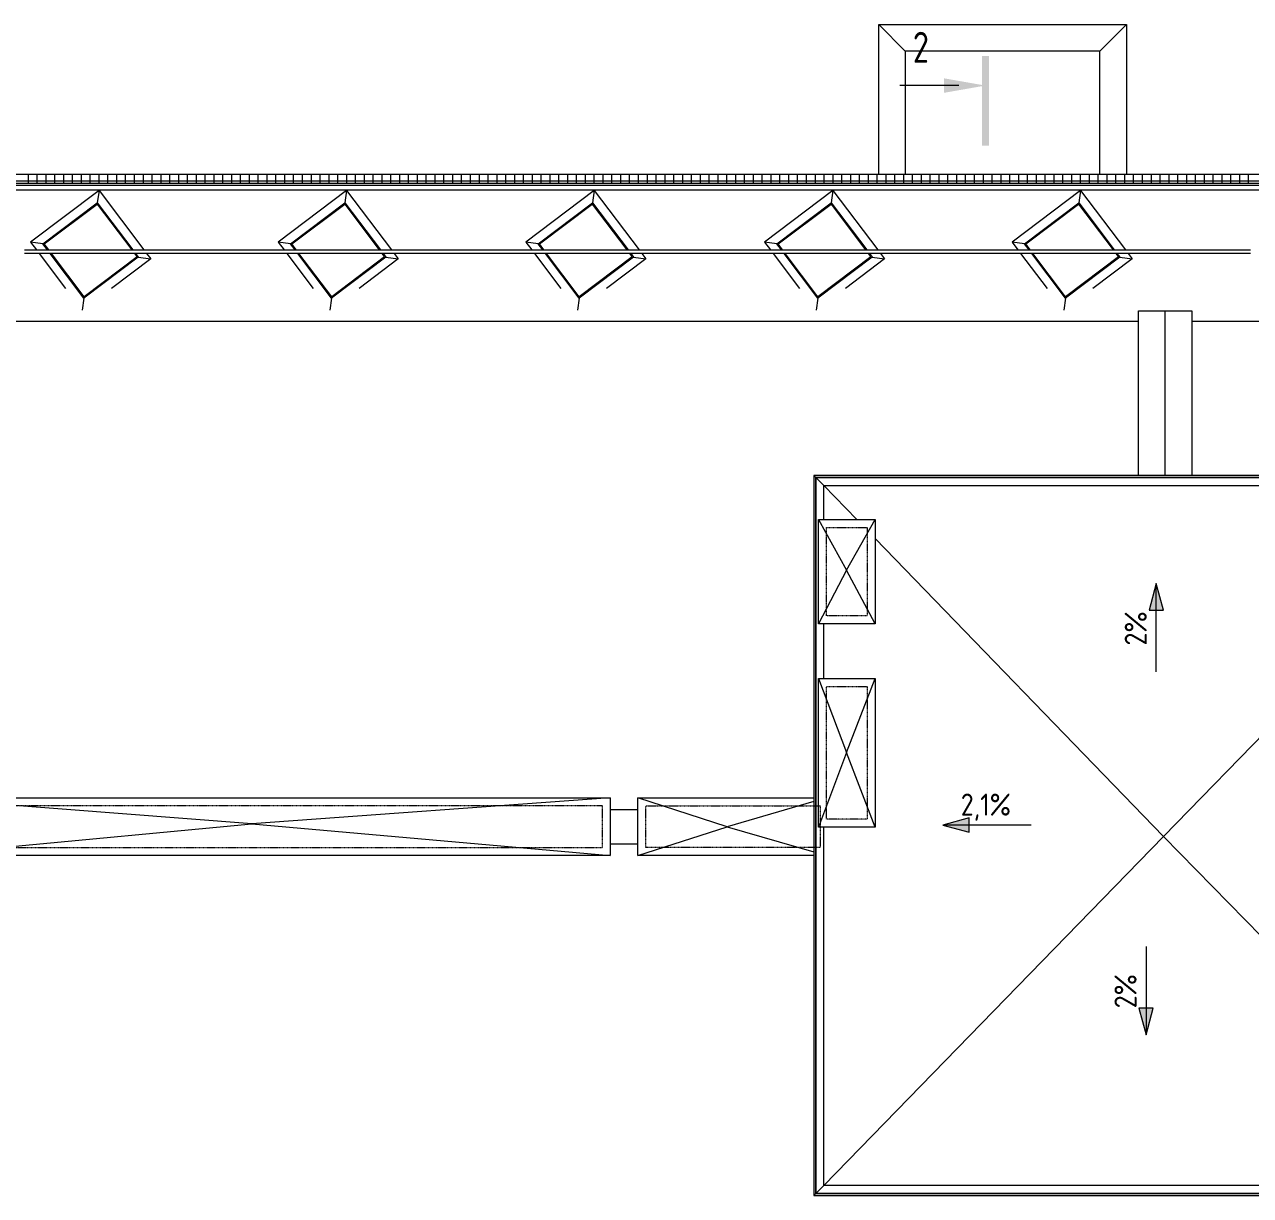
# Model space of a CAD drawing. Header units: millimetres. Extents: x -515342 to 330399, y -224905 to 507333.
# Drawn here: x -319447 to -305582, y 493893 to 507141 of the extents above; entities that cross this region are included whole.
import ezdxf

# ---------------------------------------------------------------- set-up
doc = ezdxf.new("R2010")
doc.units = ezdxf.units.MM
doc.linetypes.add('ADSK_Невидимые', pattern=[5, 3, -2])
for name, color, linetype, lineweight in [('Витраж', 7, 'Continuous', 0), ('Крыша', 7, 'Continuous', 0), ('Линии', 7, 'Continuous', 0), ('Обобщенные модели', 7, 'Continuous', 0), ('Ограждение', 7, 'Continuous', 0), ('Размеры', 7, 'Continuous', 0), ('Разрезы', 7, 'Continuous', 0), ('Стены', 7, 'Continuous', 0), ('Стены наружные', 7, 'Continuous', 0)]:
    doc.layers.add(name, color=color, linetype=linetype, lineweight=lineweight)
doc.styles.add('GOST Common_1', font='', dxfattribs={"width": 0.9, "height": 250})
doc.styles.add('GOST Common_5', font='', dxfattribs={"width": 0.9, "height": 3.5})
doc.styles.get('GOST Common_1').set_extended_font_data('GOST Common')
doc.styles.get('GOST Common_5').set_extended_font_data('GOST Common')

# ---------------------------------------------------------------- blocks, each defined once
blk = doc.blocks.new('Ограждение - Ограждение-9804452-О_АР_П_Крыша')
at = {"layer": 'Ограждение'}
for p, q in [((48687, 13173), (48687, 5027)), ((55848, 13173), (48687, 13173)), ((48709, 13151), (48688, 13172)), ((55847, 13172), (55826, 13151)), ((55848, 9573), (55848, 13173)), ((48709, 13151), (48709, 5049)), ((55826, 13151), (48709, 13151)), ((48710, 5050), (48710, 13150)), ((48800, 13060), (48710, 13150)), ((48710, 13150), (55825, 13150)), ((55825, 13150), (55735, 13060)), ((55825, 13150), (55825, 9550)), ((55826, 9551), (55826, 13151)), ((55826, 9551), (55847, 9572)), ((56623, 9573), (55848, 9573)), ((56601, 9551), (56622, 9572)), ((56623, 5027), (56623, 9573)), ((55775, 9500), (55825, 9550)), ((55825, 9550), (56600, 9550)), ((56601, 9551), (55826, 9551)), ((56510, 9460), (56600, 9550)), ((56600, 9550), (56600, 5050)), ((56601, 5049), (56601, 9551)), ((48800, 5140), (48710, 5050)), ((56510, 5140), (56600, 5050)), ((48687, 5027), (56623, 5027)), ((48709, 5049), (48688, 5028)), ((48709, 5049), (56601, 5049)), ((56600, 5050), (48710, 5050)), ((56601, 5049), (56622, 5028))]:
    blk.add_line(p, q, dxfattribs=at)
for points in [[(48688, 13172), (48688, 13172), (48687, 13173), (48687, 13173), (48687, 13173), (48687, 13173)], [(55848, 13173), (55848, 13173), (55848, 13173), (55848, 13173), (55847, 13172), (55847, 13172)], [(48710, 13150), (48710, 13150), (48710, 13150), (48709, 13151), (48709, 13151), (48709, 13151)], [(55826, 13151), (55826, 13151), (55826, 13151), (55825, 13150), (55825, 13150), (55825, 13150)], [(55847, 9572), (55847, 9572), (55848, 9573), (55848, 9573), (55848, 9573), (55848, 9573)], [(56622, 9572), (56622, 9572), (56623, 9573), (56623, 9573), (56623, 9573), (56623, 9573)], [(55825, 9550), (55825, 9550), (55825, 9550), (55826, 9551), (55826, 9551), (55826, 9551)], [(56600, 9550), (56600, 9550), (56600, 9550), (56601, 9551), (56601, 9551), (56601, 9551)], [(48688, 5028), (48688, 5028), (48687, 5027), (48687, 5027), (48687, 5027), (48687, 5027)], [(48710, 5050), (48710, 5050), (48710, 5050), (48709, 5049), (48709, 5049), (48709, 5049)], [(56600, 5050), (56600, 5050), (56600, 5050), (56601, 5049), (56601, 5049), (56601, 5049)], [(56622, 5028), (56622, 5028), (56623, 5027), (56623, 5027), (56623, 5027), (56623, 5027)]]:
    blk.add_open_spline(points, degree=3, dxfattribs=at)
blk = doc.blocks.new('Ограждение - Ограждение-9809664-О_АР_П_Крыша')
at = {"layer": 'Ограждение'}
for p, q in [((101498, 16478), (152, 16478)), ((174, 16456), (101476, 16456)), ((101475, 16455), (175, 16455))]:
    blk.add_line(p, q, dxfattribs=at)
blk = doc.blocks.new('Прямоугольный импост - АР_Импост_40х40 _поручень ограждения на кровле_-10291210-О_АР_П_Крыша')
at = {"layer": 'Витраж'}
for p, q in [((52360, 15725), (52660, 15725)), ((52660, 15685), (52360, 15685))]:
    blk.add_line(p, q, dxfattribs=at)
blk = doc.blocks.new('Прямоугольный импост - АР_Импост_40х40 _поручень ограждения на кровле_-10058576-О_АР_П_Крыша')
at = {"layer": 'Витраж'}
for p, q in [((52060, 15725), (52360, 15725)), ((52360, 15685), (52060, 15685))]:
    blk.add_line(p, q, dxfattribs=at)
blk = doc.blocks.new('Прямоугольный импост - АР_Импост_40х40 _поручень ограждения на кровле_-10291208-О_АР_П_Крыша')
at = {"layer": 'Витраж'}
for p, q in [((52660, 15725), (52725, 15725)), ((52725, 15685), (52660, 15685))]:
    blk.add_line(p, q, dxfattribs=at)
blk = doc.blocks.new('Ограждение - Ограждение-10610216-О_АР_П_Крыша')
at = {"layer": 'Ограждение'}
for p, q in [((49421, 16581), (49421, 18275)), ((49721, 17975), (49421, 18275)), ((49421, 18275), (52221, 18275)), ((51921, 17975), (52221, 18275)), ((52221, 18275), (52221, 16581)), ((49721, 17975), (49721, 16581)), ((51921, 17975), (49721, 17975)), ((51921, 16581), (51921, 17975))]:
    blk.add_line(p, q, dxfattribs=at)
blk = doc.blocks.new('Разрез - Номер вида спереди_3_5 мм-64067-О_АР_П_Крыша')
at = {"layer": 'Разрезы'}
for points in [[(9.8, 0.4), (9.8, -0.39), (-0.33, -0.39), (-0.33, 0.4)], [(2.18, -4.67), (3, 0), (3.82, -4.67)]]:
    blk.add_hatch(color=256, dxfattribs=at).paths.add_polyline_path(points)
at = {"layer": 'Разрезы', "lineweight": 20}
blk.add_line((3, -3), (3, -9.66), dxfattribs=at)
blk = doc.blocks.new('FP_16-О_АР_П_Крыша')
at = {"layer": 'Обобщенные модели'}
for p, q in [((101131, 75), (0, 75)), ((47726, 84), (47726, 103)), ((47726, 41), (47726, 84)), ((47726, 0), (47726, 41)), ((47826, 84), (47826, 103)), ((47826, 41), (47826, 84)), ((47826, 0), (47826, 41)), ((47926, 84), (47926, 103)), ((47926, 41), (47926, 84)), ((47926, 0), (47926, 41)), ((48026, 84), (48026, 103)), ((48026, 41), (48026, 84)), ((48026, 0), (48026, 41)), ((48126, 84), (48126, 103)), ((48126, 41), (48126, 84)), ((48126, 0), (48126, 41)), ((48226, 84), (48226, 103)), ((48226, 41), (48226, 84)), ((48226, 0), (48226, 41)), ((48326, 84), (48326, 103)), ((48326, 41), (48326, 84)), ((48326, 0), (48326, 41)), ((48426, 84), (48426, 103)), ((48426, 41), (48426, 84)), ((48426, 0), (48426, 41)), ((48526, 84), (48526, 103)), ((48526, 41), (48526, 84)), ((48526, 0), (48526, 41)), ((48626, 84), (48626, 103)), ((48626, 41), (48626, 84)), ((48626, 0), (48626, 41)), ((48726, 84), (48726, 103)), ((48726, 41), (48726, 84)), ((48726, 0), (48726, 41)), ((48826, 84), (48826, 103)), ((48826, 41), (48826, 84)), ((48826, 0), (48826, 41)), ((48926, 84), (48926, 103)), ((48926, 41), (48926, 84)), ((48926, 0), (48926, 41)), ((49026, 84), (49026, 103)), ((49026, 41), (49026, 84)), ((49026, 0), (49026, 41)), ((49126, 84), (49126, 103)), ((49126, 41), (49126, 84)), ((49126, 0), (49126, 41)), ((49226, 84), (49226, 103)), ((49226, 41), (49226, 84)), ((49226, 0), (49226, 41)), ((49326, 84), (49326, 103)), ((49326, 41), (49326, 84)), ((49326, 0), (49326, 41)), ((49426, 84), (49426, 103)), ((49426, 41), (49426, 84)), ((49426, 0), (49426, 41)), ((49526, 84), (49526, 103)), ((49526, 41), (49526, 84)), ((49526, 0), (49526, 41)), ((49626, 84), (49626, 103)), ((49626, 41), (49626, 84)), ((49626, 0), (49626, 41)), ((49726, 84), (49726, 103)), ((49726, 41), (49726, 84)), ((49726, 0), (49726, 41)), ((49826, 84), (49826, 103)), ((49826, 41), (49826, 84)), ((49826, 0), (49826, 41)), ((49926, 84), (49926, 103)), ((49926, 41), (49926, 84)), ((49926, 0), (49926, 41)), ((50026, 84), (50026, 103)), ((50026, 41), (50026, 84)), ((50026, 0), (50026, 41)), ((50126, 84), (50126, 103)), ((50126, 41), (50126, 84)), ((50126, 0), (50126, 41)), ((50226, 84), (50226, 103)), ((50226, 41), (50226, 84)), ((50226, 0), (50226, 41)), ((50326, 84), (50326, 103)), ((50326, 41), (50326, 84)), ((50326, 0), (50326, 41)), ((50426, 84), (50426, 103)), ((50426, 41), (50426, 84)), ((50426, 0), (50426, 41)), ((50526, 84), (50526, 103)), ((50526, 41), (50526, 84)), ((50526, 0), (50526, 41)), ((50626, 84), (50626, 103)), ((50626, 41), (50626, 84)), ((50626, 0), (50626, 41)), ((50726, 84), (50726, 103)), ((50726, 41), (50726, 84)), ((50726, 0), (50726, 41)), ((50826, 84), (50826, 103)), ((50826, 41), (50826, 84)), ((50826, 0), (50826, 41)), ((50926, 84), (50926, 103)), ((50926, 41), (50926, 84)), ((50926, 0), (50926, 41)), ((51026, 84), (51026, 103)), ((51026, 41), (51026, 84)), ((51026, 0), (51026, 41)), ((51126, 84), (51126, 103)), ((51126, 41), (51126, 84)), ((51126, 0), (51126, 41)), ((51226, 84), (51226, 103)), ((51226, 41), (51226, 84)), ((51226, 0), (51226, 41)), ((51326, 84), (51326, 103)), ((51326, 41), (51326, 84)), ((51326, 0), (51326, 41)), ((51426, 84), (51426, 103)), ((51426, 41), (51426, 84)), ((51426, 0), (51426, 41)), ((51526, 84), (51526, 103)), ((51526, 41), (51526, 84)), ((51526, 0), (51526, 41)), ((51626, 84), (51626, 103)), ((51626, 41), (51626, 84)), ((51626, 0), (51626, 41)), ((51726, 84), (51726, 103)), ((51726, 41), (51726, 84)), ((51726, 0), (51726, 41)), ((51826, 84), (51826, 103)), ((51826, 41), (51826, 84)), ((51826, 0), (51826, 41)), ((51926, 84), (51926, 103)), ((51926, 41), (51926, 84)), ((51926, 0), (51926, 41)), ((52026, 84), (52026, 103)), ((52026, 41), (52026, 84)), ((52026, 0), (52026, 41)), ((52126, 84), (52126, 103)), ((52126, 41), (52126, 84)), ((52126, 0), (52126, 41)), ((52226, 84), (52226, 103)), ((52226, 41), (52226, 84)), ((52226, 0), (52226, 41)), ((52326, 84), (52326, 103)), ((52326, 41), (52326, 84)), ((52326, 0), (52326, 41)), ((52426, 84), (52426, 103)), ((52426, 41), (52426, 84)), ((52426, 0), (52426, 41)), ((52526, 84), (52526, 103)), ((52526, 41), (52526, 84)), ((52526, 0), (52526, 41)), ((52626, 84), (52626, 103)), ((52626, 41), (52626, 84)), ((52626, 0), (52626, 41)), ((52726, 84), (52726, 103)), ((52726, 41), (52726, 84)), ((52726, 0), (52726, 41)), ((52826, 84), (52826, 103)), ((52826, 41), (52826, 84)), ((52826, 0), (52826, 41)), ((52926, 84), (52926, 103)), ((52926, 41), (52926, 84)), ((52926, 0), (52926, 41)), ((53026, 84), (53026, 103)), ((53026, 41), (53026, 84)), ((53026, 0), (53026, 41)), ((53126, 84), (53126, 103)), ((53126, 41), (53126, 84)), ((53126, 0), (53126, 41)), ((53226, 84), (53226, 103)), ((53226, 41), (53226, 84)), ((53226, 0), (53226, 41)), ((53326, 84), (53326, 103)), ((53326, 41), (53326, 84)), ((53326, 0), (53326, 41)), ((53426, 84), (53426, 103)), ((53426, 41), (53426, 84)), ((53426, 0), (53426, 41)), ((53526, 84), (53526, 103)), ((53526, 41), (53526, 84)), ((53526, 0), (53526, 41)), ((53626, 84), (53626, 103)), ((53626, 41), (53626, 84)), ((53626, 0), (53626, 41)), ((53726, 84), (53726, 103)), ((53726, 41), (53726, 84)), ((53726, 0), (53726, 41)), ((53826, 84), (53826, 103)), ((53826, 41), (53826, 84)), ((53826, 0), (53826, 41)), ((53926, 84), (53926, 103)), ((53926, 41), (53926, 84)), ((53926, 0), (53926, 41)), ((54026, 84), (54026, 103)), ((54026, 41), (54026, 84)), ((54026, 0), (54026, 41)), ((54126, 84), (54126, 103)), ((54126, 41), (54126, 84)), ((54126, 0), (54126, 41)), ((54226, 84), (54226, 103)), ((54226, 41), (54226, 84)), ((54226, 0), (54226, 41)), ((54326, 84), (54326, 103)), ((54326, 41), (54326, 84)), ((54326, 0), (54326, 41)), ((54426, 84), (54426, 103)), ((54426, 41), (54426, 84)), ((54426, 0), (54426, 41)), ((54526, 84), (54526, 103)), ((54526, 41), (54526, 84)), ((54526, 0), (54526, 41)), ((54626, 84), (54626, 103)), ((54626, 41), (54626, 84)), ((54626, 0), (54626, 41)), ((54726, 84), (54726, 103)), ((54726, 41), (54726, 84)), ((54726, 0), (54726, 41)), ((54826, 84), (54826, 103)), ((54826, 41), (54826, 84)), ((54826, 0), (54826, 41)), ((54926, 84), (54926, 103)), ((54926, 41), (54926, 84)), ((54926, 0), (54926, 41)), ((55026, 84), (55026, 103)), ((55026, 41), (55026, 84)), ((55026, 0), (55026, 41)), ((55126, 84), (55126, 103)), ((55126, 41), (55126, 84)), ((55126, 0), (55126, 41)), ((55226, 84), (55226, 103)), ((55226, 41), (55226, 84)), ((55226, 0), (55226, 41)), ((55326, 84), (55326, 103)), ((55326, 41), (55326, 84)), ((55326, 0), (55326, 41)), ((55426, 84), (55426, 103)), ((55426, 41), (55426, 84)), ((55426, 0), (55426, 41)), ((55526, 84), (55526, 103)), ((55526, 41), (55526, 84)), ((55526, 0), (55526, 41)), ((55626, 84), (55626, 103)), ((55626, 41), (55626, 84)), ((55626, 0), (55626, 41)), ((55726, 84), (55726, 103)), ((55726, 41), (55726, 84)), ((55726, 0), (55726, 41)), ((55826, 84), (55826, 103)), ((55826, 41), (55826, 84)), ((55826, 0), (55826, 41)), ((55926, 84), (55926, 103)), ((55926, 41), (55926, 84)), ((55926, 0), (55926, 41)), ((56026, 84), (56026, 103)), ((56026, 41), (56026, 84)), ((56026, 0), (56026, 41)), ((56126, 84), (56126, 103)), ((56126, 41), (56126, 84)), ((56126, 0), (56126, 41)), ((56226, 84), (56226, 103)), ((56226, 41), (56226, 84)), ((56226, 0), (56226, 41)), ((56326, 84), (56326, 103)), ((56326, 41), (56326, 84)), ((56326, 0), (56326, 41)), ((56426, 84), (56426, 103)), ((56426, 41), (56426, 84)), ((56426, 0), (56426, 41)), ((56526, 84), (56526, 103)), ((56526, 41), (56526, 84)), ((56526, 0), (56526, 41)), ((56626, 84), (56626, 103)), ((56626, 41), (56626, 84)), ((56626, 0), (56626, 41)), ((56726, 84), (56726, 103)), ((56726, 41), (56726, 84)), ((56726, 0), (56726, 41)), ((56826, 84), (56826, 103)), ((56826, 41), (56826, 84)), ((56826, 0), (56826, 41)), ((56926, 84), (56926, 103)), ((56926, 41), (56926, 84)), ((56926, 0), (56926, 41)), ((57026, 84), (57026, 103)), ((57026, 41), (57026, 84)), ((57026, 0), (57026, 41)), ((57126, 84), (57126, 103)), ((57126, 41), (57126, 84)), ((57126, 0), (57126, 41)), ((57226, 84), (57226, 103)), ((57226, 41), (57226, 84)), ((57226, 0), (57226, 41)), ((57326, 84), (57326, 103)), ((57326, 41), (57326, 84)), ((57326, 0), (57326, 41)), ((57426, 84), (57426, 103)), ((57426, 41), (57426, 84)), ((57426, 0), (57426, 41)), ((57526, 84), (57526, 103)), ((57526, 41), (57526, 84)), ((57526, 0), (57526, 41)), ((57626, 84), (57626, 103)), ((57626, 41), (57626, 84)), ((57626, 0), (57626, 41)), ((57726, 84), (57726, 103)), ((57726, 41), (57726, 84)), ((57726, 0), (57726, 41)), ((57826, 84), (57826, 103)), ((57826, 41), (57826, 84)), ((57826, 0), (57826, 41)), ((57926, 84), (57926, 103)), ((57926, 41), (57926, 84)), ((57926, 0), (57926, 41)), ((58026, 84), (58026, 103)), ((58026, 41), (58026, 84)), ((58026, 0), (58026, 41)), ((58126, 84), (58126, 103)), ((58126, 41), (58126, 84)), ((58126, 0), (58126, 41)), ((58226, 84), (58226, 103)), ((58226, 41), (58226, 84)), ((58226, 0), (58226, 41)), ((58326, 84), (58326, 103)), ((58326, 41), (58326, 84)), ((58326, 0), (58326, 41)), ((58426, 84), (58426, 103)), ((58426, 41), (58426, 84)), ((58426, 0), (58426, 41)), ((58526, 84), (58526, 103)), ((58526, 41), (58526, 84)), ((58526, 0), (58526, 41)), ((58626, 84), (58626, 103)), ((58626, 41), (58626, 84)), ((58626, 0), (58626, 41)), ((58726, 84), (58726, 103)), ((58726, 41), (58726, 84)), ((58726, 0), (58726, 41)), ((58826, 84), (58826, 103)), ((58826, 41), (58826, 84)), ((58826, 0), (58826, 41)), ((58926, 84), (58926, 103)), ((58926, 41), (58926, 84)), ((58926, 0), (58926, 41)), ((59026, 84), (59026, 103)), ((59026, 41), (59026, 84)), ((59026, 0), (59026, 41)), ((59126, 84), (59126, 103)), ((59126, 41), (59126, 84)), ((59126, 0), (59126, 41)), ((59226, 84), (59226, 103)), ((59226, 41), (59226, 84)), ((59226, 0), (59226, 41)), ((59326, 84), (59326, 103)), ((59326, 41), (59326, 84)), ((59326, 0), (59326, 41)), ((59426, 84), (59426, 103)), ((59426, 41), (59426, 84)), ((59426, 0), (59426, 41)), ((59526, 84), (59526, 103)), ((59526, 41), (59526, 84)), ((59526, 0), (59526, 41)), ((59626, 84), (59626, 103)), ((59626, 41), (59626, 84)), ((59626, 0), (59626, 41)), ((59726, 84), (59726, 103)), ((59726, 41), (59726, 84)), ((59726, 0), (59726, 41)), ((59826, 84), (59826, 103)), ((59826, 41), (59826, 84)), ((59826, 0), (59826, 41)), ((59926, 84), (59926, 103)), ((59926, 41), (59926, 84)), ((59926, 0), (59926, 41)), ((60026, 84), (60026, 103)), ((60026, 41), (60026, 84)), ((60026, 0), (60026, 41)), ((60126, 84), (60126, 103)), ((60126, 41), (60126, 84)), ((60126, 0), (60126, 41)), ((60226, 84), (60226, 103)), ((60226, 41), (60226, 84)), ((60226, 0), (60226, 41)), ((60326, 84), (60326, 103)), ((60326, 41), (60326, 84)), ((60326, 0), (60326, 41)), ((60426, 84), (60426, 103)), ((60426, 41), (60426, 84)), ((60426, 0), (60426, 41)), ((60526, 84), (60526, 103)), ((60526, 41), (60526, 84)), ((60526, 0), (60526, 41)), ((60626, 84), (60626, 103)), ((60626, 41), (60626, 84)), ((60626, 0), (60626, 41)), ((60726, 84), (60726, 103)), ((60726, 41), (60726, 84)), ((60726, 0), (60726, 41)), ((60826, 84), (60826, 103)), ((60826, 41), (60826, 84)), ((60826, 0), (60826, 41)), ((60926, 84), (60926, 103)), ((60926, 41), (60926, 84)), ((60926, 0), (60926, 41)), ((61026, 84), (61026, 103)), ((61026, 41), (61026, 84)), ((61026, 0), (61026, 41)), ((61126, 84), (61126, 103)), ((61126, 41), (61126, 84)), ((61126, 0), (61126, 41)), ((61226, 84), (61226, 103)), ((61226, 41), (61226, 84)), ((61226, 0), (61226, 41)), ((61326, 84), (61326, 103)), ((61326, 41), (61326, 84)), ((61326, 0), (61326, 41)), ((61426, 84), (61426, 103)), ((61426, 41), (61426, 84)), ((61426, 0), (61426, 41)), ((61526, 84), (61526, 103)), ((61526, 41), (61526, 84)), ((61526, 0), (61526, 41))]:
    blk.add_line(p, q, dxfattribs=at)
blk = doc.blocks.new('Влж_Решетка для желоба - Решетка 125-9890054-О_АР_П_Крыша')
at = {"layer": 'Обобщенные модели'}
blk.add_line((101131, 0), (0, 0), dxfattribs=at)
blk.add_blockref('FP_16-О_АР_П_Крыша', (0, 0), dxfattribs=at)

msp = doc.modelspace()

# ---------------------------------------------------------------- hatches: boundary and pattern name
at = {"layer": 'Размеры'}
for points in [[(-306647.8286, 500816.518), (-306728.2133, 500516.518), (-306567.4438, 500516.518)], [(-309061.9305, 498083.711), (-308761.9305, 498003.3262), (-308761.9305, 498164.0957)], [(-306763.3397, 495711.9231), (-306682.9549, 496011.9231), (-306843.7245, 496011.9231)]]:
    msp.add_hatch(color=256, dxfattribs=at).paths.add_polyline_path(points)

# ---------------------------------------------------------------- linework, layer by layer
at = {"layer": 'Крыша'}
for p, q in [((-358982.0024, 505271.4811), (-257782.0024, 505271.4811)), ((-319224.5183, 504659.1279), (-318625.5417, 505110.4892)), ((-318625.5417, 505110.4892), (-318234.4411, 504591.4811)), ((-316424.5183, 504659.1279), (-315825.5417, 505110.4892)), ((-315825.5417, 505110.4892), (-315434.4411, 504591.4811)), ((-313624.5183, 504659.1279), (-313025.5417, 505110.4892)), ((-313025.5417, 505110.4892), (-312634.4411, 504591.4811)), ((-310924.5183, 504659.1279), (-310325.5417, 505110.4892)), ((-310325.5417, 505110.4892), (-309934.4411, 504591.4811)), ((-308124.5183, 504659.1279), (-307525.5417, 505110.4892)), ((-307525.5417, 505110.4892), (-307134.4411, 504591.4811)), ((-319173.5428, 504591.4811), (-319224.5183, 504659.1279)), ((-318773.1571, 504060.1513), (-319143.4007, 504551.4811)), ((-318204.2989, 504551.4811), (-318174.1804, 504511.5125)), ((-316373.5428, 504591.4811), (-316424.5183, 504659.1279)), ((-315973.1571, 504060.1513), (-316343.4007, 504551.4811)), ((-315404.2989, 504551.4811), (-315374.1804, 504511.5125)), ((-313573.5428, 504591.4811), (-313624.5183, 504659.1279)), ((-313173.1571, 504060.1513), (-313543.4007, 504551.4811)), ((-312604.2989, 504551.4811), (-312574.1804, 504511.5125)), ((-310873.5428, 504591.4811), (-310924.5183, 504659.1279)), ((-310473.1571, 504060.1513), (-310843.4007, 504551.4811)), ((-309904.2989, 504551.4811), (-309874.1804, 504511.5125)), ((-308073.5428, 504591.4811), (-308124.5183, 504659.1279)), ((-307673.1571, 504060.1513), (-308043.4007, 504551.4811)), ((-307104.2989, 504551.4811), (-307074.1804, 504511.5125)), ((-318174.1804, 504511.5125), (-318773.1571, 504060.1513)), ((-315374.1804, 504511.5125), (-315973.1571, 504060.1513)), ((-312574.1804, 504511.5125), (-313173.1571, 504060.1513)), ((-309874.1804, 504511.5125), (-310473.1571, 504060.1513)), ((-307074.1804, 504511.5125), (-307673.1571, 504060.1513)), ((-306847.0024, 502039.7145), (-306847.0024, 503901.4811)), ((-306847.0024, 503901.4811), (-306247.0024, 503901.4811)), ((-306547.0024, 502039.7145), (-306547.0024, 503901.4811)), ((-306247.0024, 503901.4811), (-306247.0024, 502039.7145)), ((-306847.0024, 503781.4369), (-358832.0024, 503781.4369)), ((-257952.0024, 503781.4369), (-306247.0024, 503781.4369)), ((-310407.0024, 501541.4811), (-310407.0024, 501926.4811)), ((-310034.7174, 501541.4811), (-310407.0024, 501926.4811)), ((-310407.0024, 501926.4811), (-303432.0024, 501926.4811)), ((-310467.0024, 501541.4811), (-309827.0024, 501541.4811)), ((-310467.0024, 501541.4811), (-310150.2257, 500966.2379)), ((-310467.0024, 500361.4811), (-310467.0024, 501541.4811)), ((-310150.2257, 500966.2379), (-309827.0024, 501541.4811)), ((-309827.0024, 501541.4811), (-309827.0024, 500361.4811)), ((-306567.0024, 497955.33), (-309827.0024, 501326.6718)), ((-306567.0024, 497955.33), (-303432.0024, 501172.2702)), ((-310150.2257, 500966.2379), (-310467.0024, 500361.4811)), ((-309827.0024, 500361.4811), (-310150.2257, 500966.2379)), ((-309827.0024, 500361.4811), (-310467.0024, 500361.4811)), ((-310407.0024, 499741.4811), (-310407.0024, 500361.4811)), ((-310467.0024, 499741.4811), (-309827.0024, 499741.4811)), ((-310467.0024, 499741.4811), (-310150.2257, 498906.2379)), ((-310467.0024, 498061.4811), (-310467.0024, 499741.4811)), ((-310150.2257, 498906.2379), (-309827.0024, 499741.4811)), ((-309827.0024, 499741.4811), (-309827.0024, 498061.4811)), ((-310150.2257, 498906.2379), (-310467.0024, 498061.4811)), ((-309827.0024, 498061.4811), (-310150.2257, 498906.2379)), ((-316876.633, 498097.6313), (-320652.0024, 498391.4811)), ((-320652.0024, 498391.4811), (-312822.0024, 498391.4811)), ((-312822.0024, 498391.4811), (-316876.633, 498097.6313)), ((-312822.0024, 498391.4811), (-312822.0024, 497741.4811)), ((-312512.0024, 497741.4811), (-312512.0024, 498391.4811)), ((-311499.7579, 498065.6292), (-312512.0024, 498391.4811)), ((-312512.0024, 498391.4811), (-310520.2358, 498391.4811)), ((-310520.2358, 498349.9112), (-311499.7579, 498065.6292)), ((-312512.0024, 498256.4811), (-312822.0024, 498256.4811)), ((-320652.0024, 497741.4811), (-316876.633, 498097.6313)), ((-316876.633, 498097.6313), (-312822.0024, 497741.4811)), ((-312512.0024, 497741.4811), (-311499.7579, 498065.6292)), ((-311499.7579, 498065.6292), (-310520.2358, 497782.8337)), ((-309827.0024, 498061.4811), (-310467.0024, 498061.4811)), ((-310407.0024, 494006.4811), (-310407.0024, 498061.4811)), ((-310407.0024, 494006.4811), (-306567.0024, 497955.33)), ((-303277.0024, 494598.2983), (-306567.0024, 497955.33)), ((-312822.0024, 497871.4811), (-312512.0024, 497871.4811)), ((-312822.0024, 497741.4811), (-320652.0024, 497741.4811)), ((-310520.2358, 497741.4811), (-312512.0024, 497741.4811)), ((-302697.0024, 494006.4811), (-310407.0024, 494006.4811))]:
    msp.add_line(p, q, dxfattribs=at)
at = {"layer": 'Линии', "linetype": 'ADSK_Невидимые'}
for p, q in [((-310377.0024, 501451.4811), (-309917.0024, 501451.4811)), ((-310377.0024, 500451.4811), (-310377.0024, 501451.4811)), ((-309917.0024, 501451.4811), (-309917.0024, 500451.4811)), ((-309917.0024, 500451.4811), (-310377.0024, 500451.4811)), ((-310377.0024, 499651.4811), (-309917.0024, 499651.4811)), ((-310377.0024, 498151.4811), (-310377.0024, 499651.4811)), ((-309917.0024, 499651.4811), (-309917.0024, 498151.4811)), ((-312912.0024, 498301.4811), (-320562.0024, 498301.4811)), ((-312912.0024, 497831.4811), (-312912.0024, 498301.4811)), ((-312422.0024, 498301.4811), (-310447.0024, 498301.4811)), ((-312422.0024, 497831.4811), (-312422.0024, 498301.4811)), ((-310447.0024, 498301.4811), (-310447.0024, 497831.4811)), ((-309917.0024, 498151.4811), (-310377.0024, 498151.4811)), ((-320562.0024, 497831.4811), (-312912.0024, 497831.4811)), ((-310447.0024, 497831.4811), (-312422.0024, 497831.4811))]:
    msp.add_line(p, q, dxfattribs=at)
at = {"layer": 'Размеры'}
for p, q in [((-306647.8286, 500816.518), (-306728.2133, 500516.518)), ((-306567.4438, 500516.518), (-306647.8286, 500816.518)), ((-306647.8286, 499816.518), (-306647.8286, 500816.518)), ((-306728.2133, 500516.518), (-306567.4438, 500516.518)), ((-308761.9305, 498164.0957), (-309061.9305, 498083.711)), ((-309061.9305, 498083.711), (-308761.9305, 498003.3262)), ((-308061.9305, 498083.711), (-309061.9305, 498083.711)), ((-308761.9305, 498003.3262), (-308761.9305, 498164.0957)), ((-306763.3397, 496711.9231), (-306763.3397, 495711.9231)), ((-306682.9549, 496011.9231), (-306843.7245, 496011.9231)), ((-306843.7245, 496011.9231), (-306763.3397, 495711.9231)), ((-306763.3397, 495711.9231), (-306682.9549, 496011.9231))]:
    msp.add_line(p, q, dxfattribs=at)
at = {"layer": 'Стены'}
for p, q in [((-318603.8915, 505264.5387), (-319378.5679, 504680.7781)), ((-318603.8915, 505264.5387), (-318623.5735, 505124.4937)), ((-318603.8915, 505264.5387), (-318096.7062, 504591.4811)), ((-315803.8915, 505264.5387), (-316578.5679, 504680.7781)), ((-315803.8915, 505264.5387), (-315823.5735, 505124.4937)), ((-315803.8915, 505264.5387), (-315296.7062, 504591.4811)), ((-313003.8915, 505264.5387), (-313778.5679, 504680.7781)), ((-313003.8915, 505264.5387), (-313023.5735, 505124.4937)), ((-313003.8915, 505264.5387), (-312496.7062, 504591.4811)), ((-310303.8915, 505264.5387), (-311078.5679, 504680.7781)), ((-310303.8915, 505264.5387), (-310323.5735, 505124.4937)), ((-310303.8915, 505264.5387), (-309796.7062, 504591.4811)), ((-307503.8915, 505264.5387), (-308278.5679, 504680.7781)), ((-307503.8915, 505264.5387), (-307523.5735, 505124.4937)), ((-307503.8915, 505264.5387), (-306996.7062, 504591.4811)), ((-319238.5228, 504661.0961), (-319378.5679, 504680.7781)), ((-319378.5679, 504680.7781), (-319311.2778, 504591.4811)), ((-319281.1356, 504551.4811), (-318982.9693, 504155.8011)), ((-318066.564, 504551.4811), (-318020.1309, 504489.8623)), ((-316438.5228, 504661.0961), (-316578.5679, 504680.7781)), ((-316578.5679, 504680.7781), (-316511.2778, 504591.4811)), ((-316481.1356, 504551.4811), (-316182.9693, 504155.8011)), ((-315266.564, 504551.4811), (-315220.1309, 504489.8623)), ((-313638.5228, 504661.0961), (-313778.5679, 504680.7781)), ((-313778.5679, 504680.7781), (-313711.2778, 504591.4811)), ((-313681.1356, 504551.4811), (-313382.9693, 504155.8011)), ((-312466.564, 504551.4811), (-312420.1309, 504489.8623)), ((-310938.5228, 504661.0961), (-311078.5679, 504680.7781)), ((-311078.5679, 504680.7781), (-311011.2778, 504591.4811)), ((-310981.1356, 504551.4811), (-310682.9693, 504155.8011)), ((-309766.564, 504551.4811), (-309720.1309, 504489.8623)), ((-308138.5228, 504661.0961), (-308278.5679, 504680.7781)), ((-308278.5679, 504680.7781), (-308211.2778, 504591.4811)), ((-308181.1356, 504551.4811), (-307882.9693, 504155.8011)), ((-306966.564, 504551.4811), (-306920.1309, 504489.8623)), ((-318020.1309, 504489.8623), (-318463.445, 504155.8011)), ((-318160.1759, 504509.5443), (-318020.1309, 504489.8623)), ((-315220.1309, 504489.8623), (-315663.445, 504155.8011)), ((-315360.1759, 504509.5443), (-315220.1309, 504489.8623)), ((-312420.1309, 504489.8623), (-312863.445, 504155.8011)), ((-312560.1759, 504509.5443), (-312420.1309, 504489.8623)), ((-309720.1309, 504489.8623), (-310163.445, 504155.8011)), ((-309860.1759, 504509.5443), (-309720.1309, 504489.8623)), ((-306920.1309, 504489.8623), (-307363.445, 504155.8011)), ((-307060.1759, 504509.5443), (-306920.1309, 504489.8623)), ((-318775.1253, 504046.1467), (-318794.1673, 503910.6559)), ((-315975.1253, 504046.1467), (-315994.1673, 503910.6559)), ((-313175.1253, 504046.1467), (-313194.1673, 503910.6559)), ((-310475.1253, 504046.1467), (-310494.1673, 503910.6559)), ((-307675.1253, 504046.1467), (-307694.1673, 503910.6559))]:
    msp.add_line(p, q, dxfattribs=at)
at = {"layer": 'Стены наружные'}
for p, q in [((-319238.5228, 504661.0961), (-318623.5735, 505124.4937)), ((-318623.5735, 505124.4937), (-318221.9197, 504591.4811)), ((-316438.5228, 504661.0961), (-315823.5735, 505124.4937)), ((-315823.5735, 505124.4937), (-315421.9197, 504591.4811)), ((-313638.5228, 504661.0961), (-313023.5735, 505124.4937)), ((-313023.5735, 505124.4937), (-312621.9197, 504591.4811)), ((-310938.5228, 504661.0961), (-310323.5735, 505124.4937)), ((-310323.5735, 505124.4937), (-309921.9197, 504591.4811)), ((-308138.5228, 504661.0961), (-307523.5735, 505124.4937)), ((-307523.5735, 505124.4937), (-307121.9197, 504591.4811)), ((-319186.0642, 504591.4811), (-319238.5228, 504661.0961)), ((-318775.1253, 504046.1467), (-319155.922, 504551.4811)), ((-318191.7776, 504551.4811), (-318160.1759, 504509.5443)), ((-316386.0642, 504591.4811), (-316438.5228, 504661.0961)), ((-315975.1253, 504046.1467), (-316355.922, 504551.4811)), ((-315391.7776, 504551.4811), (-315360.1759, 504509.5443)), ((-313586.0642, 504591.4811), (-313638.5228, 504661.0961)), ((-313175.1253, 504046.1467), (-313555.922, 504551.4811)), ((-312591.7776, 504551.4811), (-312560.1759, 504509.5443)), ((-310886.0642, 504591.4811), (-310938.5228, 504661.0961)), ((-310475.1253, 504046.1467), (-310855.922, 504551.4811)), ((-309891.7776, 504551.4811), (-309860.1759, 504509.5443)), ((-308086.0642, 504591.4811), (-308138.5228, 504661.0961)), ((-307675.1253, 504046.1467), (-308055.922, 504551.4811)), ((-307091.7776, 504551.4811), (-307060.1759, 504509.5443)), ((-318160.1759, 504509.5443), (-318775.1253, 504046.1467)), ((-315360.1759, 504509.5443), (-315975.1253, 504046.1467)), ((-312560.1759, 504509.5443), (-313175.1253, 504046.1467)), ((-309860.1759, 504509.5443), (-310475.1253, 504046.1467)), ((-307060.1759, 504509.5443), (-307675.1253, 504046.1467))]:
    msp.add_line(p, q, dxfattribs=at)

# ---------------------------------------------------------------- block references
at = {"layer": 'Витраж'}
for name, p in [('Прямоугольный импост - АР_Импост_40х40 _поручень ограждения на кровле_-10058576-О_АР_П_Крыша', (-371507.0024, 488866.4811)), ('Прямоугольный импост - АР_Импост_40х40 _поручень ограждения на кровле_-10058576-О_АР_П_Крыша', (-371207.0024, 488866.4811)), ('Прямоугольный импост - АР_Импост_40х40 _поручень ограждения на кровле_-10058576-О_АР_П_Крыша', (-370907.0024, 488866.4811)), ('Прямоугольный импост - АР_Импост_40х40 _поручень ограждения на кровле_-10058576-О_АР_П_Крыша', (-370607.0024, 488866.4811)), ('Прямоугольный импост - АР_Импост_40х40 _поручень ограждения на кровле_-10058576-О_АР_П_Крыша', (-370307.0024, 488866.4811)), ('Прямоугольный импост - АР_Импост_40х40 _поручень ограждения на кровле_-10058576-О_АР_П_Крыша', (-370007.0024, 488866.4811)), ('Прямоугольный импост - АР_Импост_40х40 _поручень ограждения на кровле_-10058576-О_АР_П_Крыша', (-369707.0024, 488866.4811)), ('Прямоугольный импост - АР_Импост_40х40 _поручень ограждения на кровле_-10058576-О_АР_П_Крыша', (-369407.0024, 488866.4811)), ('Прямоугольный импост - АР_Импост_40х40 _поручень ограждения на кровле_-10058576-О_АР_П_Крыша', (-369107.0024, 488866.4811)), ('Прямоугольный импост - АР_Импост_40х40 _поручень ограждения на кровле_-10058576-О_АР_П_Крыша', (-368807.0024, 488866.4811)), ('Прямоугольный импост - АР_Импост_40х40 _поручень ограждения на кровле_-10058576-О_АР_П_Крыша', (-368507.0024, 488866.4811)), ('Прямоугольный импост - АР_Импост_40х40 _поручень ограждения на кровле_-10058576-О_АР_П_Крыша', (-368207.0024, 488866.4811)), ('Прямоугольный импост - АР_Импост_40х40 _поручень ограждения на кровле_-10058576-О_АР_П_Крыша', (-367907.0024, 488866.4811)), ('Прямоугольный импост - АР_Импост_40х40 _поручень ограждения на кровле_-10058576-О_АР_П_Крыша', (-367607.0024, 488866.4811)), ('Прямоугольный импост - АР_Импост_40х40 _поручень ограждения на кровле_-10058576-О_АР_П_Крыша', (-367307.0024, 488866.4811)), ('Прямоугольный импост - АР_Импост_40х40 _поручень ограждения на кровле_-10058576-О_АР_П_Крыша', (-367007.0024, 488866.4811)), ('Прямоугольный импост - АР_Импост_40х40 _поручень ограждения на кровле_-10058576-О_АР_П_Крыша', (-366707.0024, 488866.4811)), ('Прямоугольный импост - АР_Импост_40х40 _поручень ограждения на кровле_-10058576-О_АР_П_Крыша', (-366407.0024, 488866.4811)), ('Прямоугольный импост - АР_Импост_40х40 _поручень ограждения на кровле_-10058576-О_АР_П_Крыша', (-366107.0024, 488866.4811)), ('Прямоугольный импост - АР_Импост_40х40 _поручень ограждения на кровле_-10058576-О_АР_П_Крыша', (-365807.0024, 488866.4811)), ('Прямоугольный импост - АР_Импост_40х40 _поручень ограждения на кровле_-10058576-О_АР_П_Крыша', (-365507.0024, 488866.4811)), ('Прямоугольный импост - АР_Импост_40х40 _поручень ограждения на кровле_-10058576-О_АР_П_Крыша', (-365207.0024, 488866.4811)), ('Прямоугольный импост - АР_Импост_40х40 _поручень ограждения на кровле_-10058576-О_АР_П_Крыша', (-364907.0024, 488866.4811)), ('Прямоугольный импост - АР_Импост_40х40 _поручень ограждения на кровле_-10058576-О_АР_П_Крыша', (-364607.0024, 488866.4811)), ('Прямоугольный импост - АР_Импост_40х40 _поручень ограждения на кровле_-10058576-О_АР_П_Крыша', (-364307.0024, 488866.4811)), ('Прямоугольный импост - АР_Импост_40х40 _поручень ограждения на кровле_-10058576-О_АР_П_Крыша', (-364007.0024, 488866.4811)), ('Прямоугольный импост - АР_Импост_40х40 _поручень ограждения на кровле_-10058576-О_АР_П_Крыша', (-363707.0024, 488866.4811)), ('Прямоугольный импост - АР_Импост_40х40 _поручень ограждения на кровле_-10058576-О_АР_П_Крыша', (-363407.0024, 488866.4811)), ('Прямоугольный импост - АР_Импост_40х40 _поручень ограждения на кровле_-10058576-О_АР_П_Крыша', (-363107.0024, 488866.4811)), ('Прямоугольный импост - АР_Импост_40х40 _поручень ограждения на кровле_-10058576-О_АР_П_Крыша', (-362807.0024, 488866.4811)), ('Прямоугольный импост - АР_Импост_40х40 _поручень ограждения на кровле_-10058576-О_АР_П_Крыша', (-362507.0024, 488866.4811)), ('Прямоугольный импост - АР_Импост_40х40 _поручень ограждения на кровле_-10058576-О_АР_П_Крыша', (-362207.0024, 488866.4811)), ('Прямоугольный импост - АР_Импост_40х40 _поручень ограждения на кровле_-10058576-О_АР_П_Крыша', (-361907.0024, 488866.4811)), ('Прямоугольный импост - АР_Импост_40х40 _поручень ограждения на кровле_-10058576-О_АР_П_Крыша', (-361607.0024, 488866.4811)), ('Прямоугольный импост - АР_Импост_40х40 _поручень ограждения на кровле_-10058576-О_АР_П_Крыша', (-361307.0024, 488866.4811)), ('Прямоугольный импост - АР_Импост_40х40 _поручень ограждения на кровле_-10058576-О_АР_П_Крыша', (-361007.0024, 488866.4811)), ('Прямоугольный импост - АР_Импост_40х40 _поручень ограждения на кровле_-10058576-О_АР_П_Крыша', (-360707.0024, 488866.4811)), ('Прямоугольный импост - АР_Импост_40х40 _поручень ограждения на кровле_-10058576-О_АР_П_Крыша', (-360407.0024, 488866.4811)), ('Прямоугольный импост - АР_Импост_40х40 _поручень ограждения на кровле_-10058576-О_АР_П_Крыша', (-360107.0024, 488866.4811)), ('Прямоугольный импост - АР_Импост_40х40 _поручень ограждения на кровле_-10058576-О_АР_П_Крыша', (-359807.0024, 488866.4811)), ('Прямоугольный импост - АР_Импост_40х40 _поручень ограждения на кровле_-10058576-О_АР_П_Крыша', (-359507.0024, 488866.4811)), ('Прямоугольный импост - АР_Импост_40х40 _поручень ограждения на кровле_-10058576-О_АР_П_Крыша', (-359207.0024, 488866.4811)), ('Прямоугольный импост - АР_Импост_40х40 _поручень ограждения на кровле_-10291210-О_АР_П_Крыша', (-359207.0024, 488866.4811)), ('Прямоугольный импост - АР_Импост_40х40 _поручень ограждения на кровле_-10291208-О_АР_П_Крыша', (-359207.0024, 488866.4811)), ('Прямоугольный импост - АР_Импост_40х40 _поручень ограждения на кровле_-10058576-О_АР_П_Крыша', (-358542.0024, 488866.4811)), ('Прямоугольный импост - АР_Импост_40х40 _поручень ограждения на кровле_-10058576-О_АР_П_Крыша', (-358242.0024, 488866.4811)), ('Прямоугольный импост - АР_Импост_40х40 _поручень ограждения на кровле_-10058576-О_АР_П_Крыша', (-357942.0024, 488866.4811))]:
    msp.add_blockref(name, p, dxfattribs=at)
at = {"layer": 'Обобщенные модели', "rotation": 180}
msp.add_blockref('Влж_Решетка для желоба - Решетка 125-9890054-О_АР_П_Крыша', (-257880.8916, 505447.4304), dxfattribs=at)
at = {"layer": 'Ограждение'}
for name in ['Ограждение - Ограждение-10610216-О_АР_П_Крыша', 'Ограждение - Ограждение-9809664-О_АР_П_Крыша', 'Ограждение - Ограждение-9804452-О_АР_П_Крыша']:
    msp.add_blockref(name, (-359207.0024, 488866.4811), dxfattribs=at)
at = {"layer": 'Разрезы', "xscale": 99.99999999999993, "yscale": 99.99999999999993, "zscale": 99.99999999999993, "rotation": 269.9999999999996}
msp.add_blockref('Разрез - Номер вида спереди_3_5 мм-64067-О_АР_П_Крыша', (-308580.2969, 506750.678), dxfattribs=at)

# ---------------------------------------------------------------- texts
at = {"layer": 'Размеры', "char_height": 250, "width": 482.731997, "attachment_point": 1, "rotation": 90, "line_spacing_factor": 1.022761, "style": 'GOST Common_1'}
for insert in [(-307004.5357, 500115.3797), (-307120.0468, 496010.7848)]:
    msp.add_mtext('2%', dxfattribs=dict(at, insert=insert))
at = {"layer": 'Размеры', "insert": (-308858.6096, 498440.418), "char_height": 250, "width": 712.029696, "attachment_point": 1, "line_spacing_factor": 1.022761, "style": 'GOST Common_1'}
msp.add_mtext('2,1%', dxfattribs=at)
at = {"layer": 'Разрезы', "insert": (-309400.8965, 507058.7831), "char_height": 350, "width": 243.713, "attachment_point": 1, "style": 'GOST Common_5'}
msp.add_mtext('\\fGOST Common|b0|i0|c204|p34|;\\W.8;2', dxfattribs=at)

doc.saveas('drawing.dxf')
